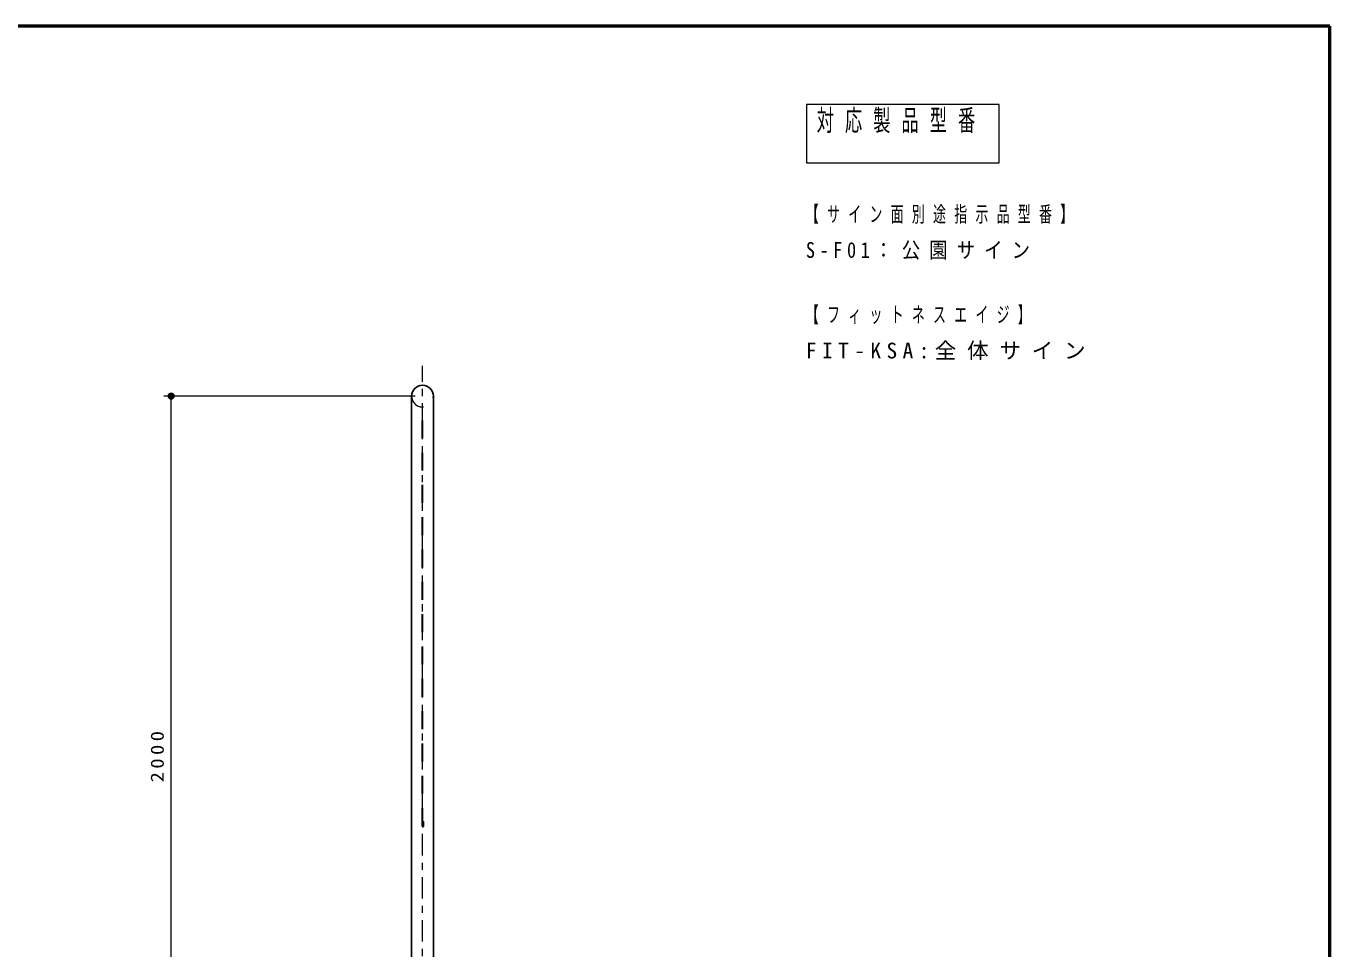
# Model space of a CAD drawing. Units: millimetres on the paper, scale 1:20. Extents: x 475 to 840, y 0 to 257.
# Drawn here: x 658.4 to 840, y 128.4 to 257 of the extents above; entities that cross this region are included whole.
import ezdxf

# ---------------------------------------------------------------- set-up
doc = ezdxf.new("R2010")
doc.units = ezdxf.units.MM
doc.linetypes.add('USER1', pattern=[4.5, 2.5, -2])
doc.linetypes.add('USER2', pattern=[6, 3, -1, 1, -1])
doc.layers.add('LY_1', color=7, linetype='Continuous', lineweight=13)
doc.layers.add('LY_4', color=7, linetype='Continuous', lineweight=13)
doc.styles.add('ＭＳ ゴシック', font='')
doc.styles.get('ＭＳ ゴシック').set_extended_font_data('MS Gothic')

# ---------------------------------------------------------------- blocks, each defined once
blk = doc.blocks.new('filled_dot')
at = {"color": 0, "linetype": 'Continuous', "lineweight": -2, "const_width": 1.25}
blk.add_lwpolyline([(-0.625, 0, 1), (0.625, 0, 1)], format="xyb", close=True, dxfattribs=at)

msp = doc.modelspace()

# ---------------------------------------------------------------- linework, layer by layer
at = {"layer": 'LY_1'}
for p, q in [((767.121, 246.081), (767.121, 237.948)), ((793.921, 246.081), (767.121, 246.081)), ((793.921, 237.948), (793.921, 246.081)), ((767.121, 237.948), (793.921, 237.948)), ((712.627, 205.456), (677.627, 205.456)), ((678.627, 105.456), (678.627, 205.456))]:
    msp.add_line(p, q, dxfattribs=at)
at = {"layer": 'LY_1', "linetype": 'USER2'}
msp.add_line((713.627, 105.456), (713.627, 209.669), dxfattribs=at)
at = {"layer": 'LY_1', "lineweight": 25}
for p, q in [((712.115, 105.456), (712.115, 205.456)), ((715.14, 105.456), (715.14, 205.456))]:
    msp.add_line(p, q, dxfattribs=at)
at = {"layer": 'LY_1', "color": 21, "linetype": 'USER1'}
for p, q in [((713.57, 145.571), (713.57, 203.945)), ((713.685, 145.571), (713.685, 203.945)), ((713.685, 146.206), (713.8, 146.206)), ((713.8, 145.571), (713.8, 146.206))]:
    msp.add_line(p, q, dxfattribs=at)
at = {"layer": 'LY_1', "lineweight": 25}
msp.add_arc((713.627, 205.456), 1.512, 0, 180, dxfattribs=at)
at = {"layer": 'LY_1', "linetype": 'USER1'}
msp.add_arc((713.627, 205.456), 1.512, 180, 0, dxfattribs=at)
at = {"layer": 'LY_1', "color": 21, "linetype": 'USER1'}
msp.add_arc((713.685, 145.571), 0.115, 180, 0, dxfattribs=at)
at = {"layer": 'LY_4', "lineweight": 50}
for p, q in [((840, 257), (475, 257)), ((840, 0), (840, 257))]:
    msp.add_line(p, q, dxfattribs=at)

# ---------------------------------------------------------------- block references
at = {"layer": 'LY_1', "xscale": 0.4, "yscale": 0.4, "rotation": 270}
msp.add_blockref('filled_dot', (678.627, 205.456), dxfattribs=at)

# ---------------------------------------------------------------- texts
at = {"layer": 'LY_1', "style": 'ＭＳ ゴシック'}
for s, insert, char_height, attachment_point in [('\\T1.64;\\W0.6;対応製品型番', (768.521, 245.348), 2.933, 1), ('\\T1.64;\\W0.6;【サイン面別途指示品型番】', (767.021, 230.681), 2.199, 4), ('\\T1.5;\\W0.85;S-F01：公園サイン', (767.021, 225.681), 2.199, 4), ('\\T1.64;\\W0.6;【フィットネスエイジ】', (767.021, 216.681), 2.199, 4), ('\\T1.5;FIT-KSA:全体サイン', (767.021, 211.681), 2.199, 4)]:
    msp.add_mtext(s, dxfattribs=dict(at, insert=insert, char_height=char_height, attachment_point=attachment_point))
at = {"layer": 'LY_1', "insert": (677.627, 155.456), "char_height": 1.833, "attachment_point": 8, "rotation": 90, "style": 'ＭＳ ゴシック'}
msp.add_mtext('\\T1.33;\\W1.15;2000', dxfattribs=at)

doc.saveas('drawing.dxf')
